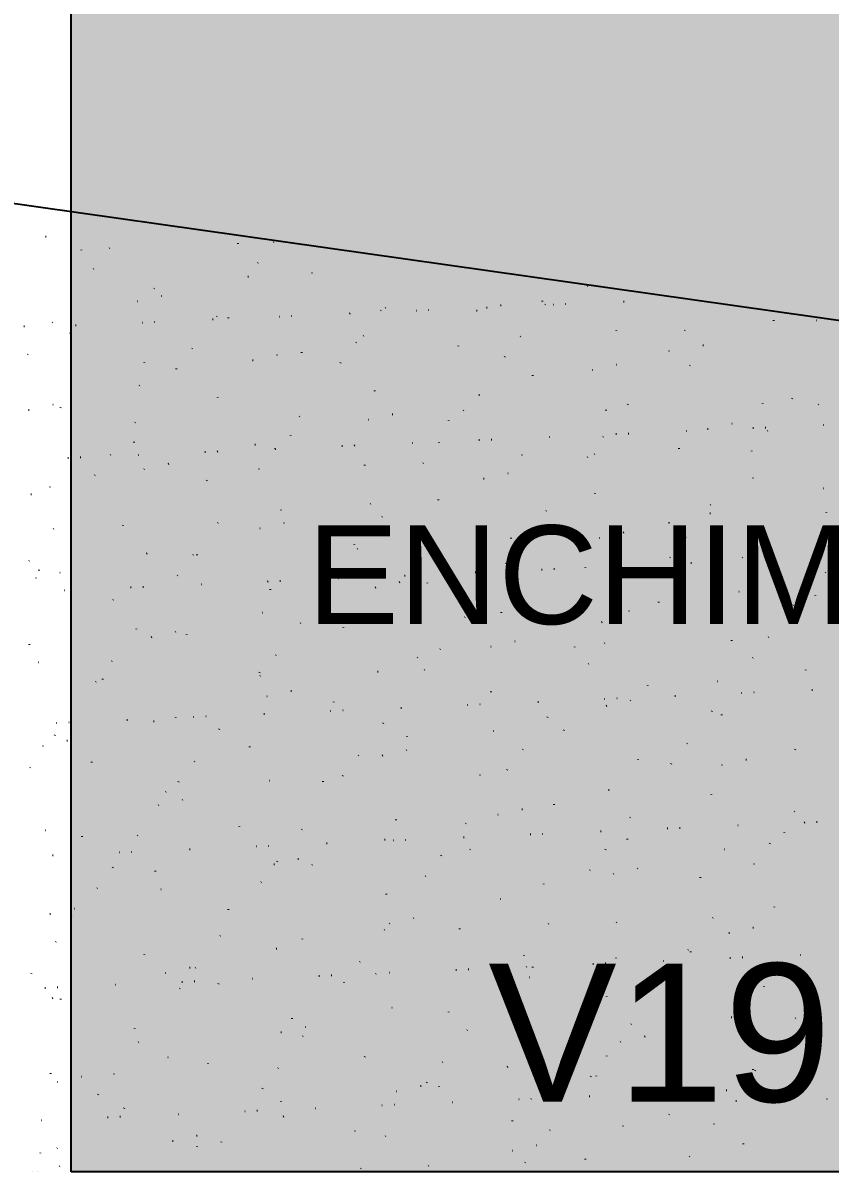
# Model space of a CAD drawing. Header units: millimetres. Extents: x 11071 to 20686, y 1651 to 7234.
# Drawn here: x 14574.1 to 14696.8, y 3962.1 to 4136.8 of the extents above; entities that cross this region are included whole.
import ezdxf

# ---------------------------------------------------------------- set-up
doc = ezdxf.new("R2010")
doc.units = ezdxf.units.MM
for name, color, linetype in [('1', 4, 'Continuous'), ('130', 24, 'Continuous'), ('19', 5, 'Continuous'), ('8', 5, 'Continuous')]:
    doc.layers.add(name, color=color, linetype=linetype)
doc.styles.get("Standard").update_dxf_attribs({"font": 'arial.ttf'})

# ---------------------------------------------------------------- blocks, each defined once
blk = doc.blocks.new('_H451C6E76CA-000')
for p, q in [((2526.604872, 1947.238113), (2526.678095, 1947.254346)), ((2532.035148, 1945.151635), (2532.044937, 1945.225994)), ((2536.299421, 1945.465106), (2536.345078, 1945.524607)), ((2555.873564, 1946.143584), (2555.883354, 1946.217942)), ((2561.26646, 1946.377095), (2561.312117, 1946.436596)), ((2558.869462, 1943.253266), (2558.915119, 1943.312767)), ((2533.902423, 1942.341277), (2533.94808, 1942.400778)), ((2567.136878, 1941.657548), (2567.146668, 1941.731906)), ((2557.347972, 1941.163136), (2557.421194, 1941.179369)), ((2608.959399, 1939.714556), (2609.032621, 1939.730789)), ((2543.122252, 1939.327149), (2543.132041, 1939.401507)), ((2544.167976, 1938.241201), (2544.241198, 1938.257434)), ((2540.506866, 1937.429553), (2540.580088, 1937.445786)), ((2577.581477, 1936.01355), (2577.627135, 1936.073051)), ((2578.297403, 1936.390749), (2578.307192, 1936.465107)), ((2582.929873, 1936.011153), (2583.004802, 1936.014424)), ((2584.803088, 1936.092939), (2584.878017, 1936.09621)), ((2592.118293, 1935.980973), (2592.191515, 1935.997206)), ((2593.644665, 1936.478971), (2593.719594, 1936.482242)), ((2595.779403, 1936.792622), (2595.852625, 1936.808854)), ((2602.135819, 1937.382697), (2602.145608, 1937.457056)), ((2602.548516, 1936.925539), (2602.594174, 1936.98504)), ((2603.760028, 1936.920617), (2603.834957, 1936.923888)), ((2605.633244, 1937.002403), (2605.708173, 1937.005675)), ((2614.474821, 1937.388435), (2614.549749, 1937.391706)), ((2527.647399, 1934.189571), (2527.693056, 1934.249073)), ((2543.142778, 1934.274011), (2543.217706, 1934.277282)), ((2551.984354, 1934.660042), (2552.059283, 1934.663314)), ((2552.614438, 1935.10156), (2552.660096, 1935.161062)), ((2554.385566, 1934.841113), (2554.395355, 1934.915471)), ((2562.099718, 1935.101688), (2562.174646, 1935.10496)), ((2563.972933, 1935.183475), (2564.047862, 1935.186746)), ((2572.81451, 1935.569506), (2572.889438, 1935.572778)), ((2637.31097, 1934.446298), (2637.32076, 1934.520656)), ((2643.72972, 1934.532393), (2643.802942, 1934.548626)), ((2523.299649, 1933.614805), (2523.372871, 1933.631038)), ((2530.370939, 1932.510713), (2530.380728, 1932.585072)), ((2531.154199, 1933.750578), (2531.229128, 1933.753849)), ((2541.269562, 1934.192224), (2541.344491, 1934.195496)), ((2613.399133, 1932.896661), (2613.408922, 1932.97102)), ((2623.771673, 1932.958405), (2623.81733, 1933.017906)), ((2573.837595, 1931.134427), (2573.883252, 1931.193928)), ((2574.911076, 1932.166225), (2574.984298, 1932.182458)), ((2598.804634, 1932.046416), (2598.850291, 1932.105917)), ((2626.522503, 1930.717645), (2626.595725, 1930.733878)), ((2523.903517, 1929.310448), (2523.949174, 1929.36995)), ((2548.870556, 1930.222437), (2548.916213, 1930.281939)), ((2561.73108, 1929.24429), (2561.804302, 1929.260523)), ((2565.54609, 1929.574314), (2565.55588, 1929.648672)), ((2589.384506, 1930.566262), (2589.394296, 1930.640621)), ((2621.374675, 1929.834576), (2621.420332, 1929.894078)), ((2541.634253, 1928.024677), (2541.644042, 1928.099036)), ((2558.06997, 1928.432641), (2558.143192, 1928.448874)), ((2571.440597, 1928.010598), (2571.486254, 1928.070099)), ((2596.407636, 1928.922587), (2596.453293, 1928.982088)), ((2613.342507, 1927.79571), (2613.415729, 1927.811943)), ((2624.559658, 1927.629862), (2624.569447, 1927.704221)), ((2546.473558, 1927.098609), (2546.519215, 1927.15811)), ((2600.64782, 1926.080226), (2600.65761, 1926.154584)), ((2609.681397, 1926.984062), (2609.754619, 1927.000295)), ((2540.862753, 1924.617893), (2540.935975, 1924.634126)), ((2576.633194, 1923.749827), (2576.642983, 1923.824185)), ((2552.794778, 1922.757878), (2552.804567, 1922.832237)), ((2592.47418, 1923.169313), (2592.547402, 1923.185546)), ((2640.08669, 1922.59486), (2640.132347, 1922.654361)), ((2524.021647, 1920.88431), (2524.094869, 1920.900543)), ((2527.682757, 1921.695958), (2527.755979, 1921.712191)), ((2528.88294, 1921.208242), (2528.89273, 1921.2826)), ((2579.294184, 1920.247379), (2579.367406, 1920.263612)), ((2590.152612, 1920.770881), (2590.198269, 1920.830383)), ((2611.808345, 1920.813427), (2611.818135, 1920.887785)), ((2615.119651, 1921.68287), (2615.165308, 1921.742372)), ((2635.646761, 1921.805376), (2635.656551, 1921.879734)), ((2644.085607, 1921.720734), (2644.158829, 1921.736967)), ((2540.218534, 1918.946903), (2540.264191, 1919.006405)), ((2565.185573, 1919.858892), (2565.23123, 1919.918394)), ((2575.633074, 1919.43573), (2575.706296, 1919.451963)), ((2587.896508, 1919.263791), (2587.906297, 1919.338149)), ((2630.905611, 1918.798799), (2630.978833, 1918.815032)), ((2644.847315, 1918.610392), (2644.922244, 1918.613663)), ((2563.881881, 1916.933392), (2563.891671, 1917.00775)), ((2603.187004, 1916.791463), (2603.261933, 1916.794735)), ((2611.375768, 1916.803747), (2611.421425, 1916.863249)), ((2613.302368, 1917.23311), (2613.377296, 1917.236381)), ((2615.175583, 1917.314896), (2615.250512, 1917.318168)), ((2624.01716, 1917.700928), (2624.092088, 1917.704199)), ((2627.244501, 1917.98715), (2627.317723, 1918.003383)), ((2634.132523, 1918.142574), (2634.207452, 1918.145845)), ((2636.005739, 1918.22436), (2636.080667, 1918.227632)), ((2636.342807, 1917.715737), (2636.388464, 1917.775238)), ((2540.043465, 1915.941443), (2540.053255, 1916.015801)), ((2558.425856, 1915.620982), (2558.499079, 1915.637215)), ((2561.44169, 1914.979769), (2561.487347, 1915.039271)), ((2571.642057, 1915.414181), (2571.716985, 1915.417453)), ((2573.515272, 1915.495968), (2573.590201, 1915.499239)), ((2582.356849, 1915.881999), (2582.431778, 1915.885271)), ((2586.408729, 1915.891758), (2586.454386, 1915.95126)), ((2592.472212, 1916.323645), (2592.547141, 1916.326917)), ((2594.345428, 1916.405432), (2594.420356, 1916.408703)), ((2622.895449, 1914.98894), (2622.905238, 1915.063299)), ((2529.981746, 1913.595253), (2530.056675, 1913.598524)), ((2531.854961, 1913.677039), (2531.92989, 1913.680311)), ((2536.474651, 1914.06778), (2536.520308, 1914.127281)), ((2540.696538, 1914.063071), (2540.771467, 1914.066342)), ((2550.811901, 1914.504717), (2550.88683, 1914.507988)), ((2552.685117, 1914.586503), (2552.760045, 1914.589775)), ((2561.526694, 1914.972535), (2561.601622, 1914.975806)), ((2599.057032, 1913.996992), (2599.066822, 1914.07135)), ((2608.97877, 1913.679919), (2609.024427, 1913.73942)), ((2610.037283, 1914.172402), (2610.110506, 1914.188635)), ((2633.945809, 1914.591908), (2633.991466, 1914.651409)), ((2541.58475, 1911.887399), (2541.657973, 1911.903632)), ((2545.24586, 1912.699047), (2545.319083, 1912.71528)), ((2559.044692, 1911.85594), (2559.090349, 1911.915442)), ((2575.145195, 1912.447355), (2575.154985, 1912.521714)), ((2584.011731, 1912.76793), (2584.057388, 1912.827431)), ((2534.077653, 1910.943951), (2534.12331, 1911.003453)), ((2551.130569, 1910.116956), (2551.140358, 1910.191315)), ((2593.196177, 1910.438819), (2593.269399, 1910.455052)), ((2596.857287, 1911.250467), (2596.930509, 1911.2667)), ((2634.158763, 1910.502904), (2634.168552, 1910.577263)), ((2524.377533, 1908.07265), (2524.450755, 1908.088883)), ((2527.292152, 1909.125008), (2527.301942, 1909.199366)), ((2610.144136, 1908.172505), (2610.153926, 1908.246863)), ((2644.807604, 1908.990239), (2644.880826, 1909.006472)), ((2575.98896, 1906.624071), (2576.062182, 1906.640304)), ((2586.30572, 1907.180557), (2586.315509, 1907.254915)), ((2627.690785, 1906.440202), (2627.736442, 1906.499704)), ((2562.393883, 1905.63092), (2562.403672, 1905.705279)), ((2577.756707, 1904.616224), (2577.802364, 1904.675725)), ((2602.723746, 1905.528213), (2602.769403, 1905.587715)), ((2627.600387, 1905.175491), (2627.673609, 1905.191724)), ((2645.319287, 1905.236105), (2645.329077, 1905.310464)), ((2527.822629, 1902.792246), (2527.868286, 1902.851747)), ((2538.379256, 1903.300521), (2538.389046, 1903.374879)), ((2552.789668, 1903.704235), (2552.835325, 1903.763736)), ((2559.147854, 1902.890487), (2559.221076, 1902.90672)), ((2562.808964, 1903.702136), (2562.882186, 1903.718369)), ((2621.40745, 1903.686469), (2621.41724, 1903.760827)), ((2597.392824, 1901.35607), (2597.402613, 1901.430428)), ((2610.759281, 1901.441907), (2610.832503, 1901.45814)), ((2614.420391, 1902.253556), (2614.493613, 1902.269789)), ((2623.946903, 1901.561079), (2623.99256, 1901.620581)), ((2573.554407, 1900.364121), (2573.564197, 1900.43848)), ((2574.012825, 1899.737101), (2574.058482, 1899.796602)), ((2598.979864, 1900.64909), (2599.025521, 1900.708592)), ((2524.078746, 1897.913123), (2524.124404, 1897.972624)), ((2541.940637, 1899.075739), (2542.013859, 1899.091972)), ((2549.045785, 1898.825112), (2549.091443, 1898.884613)), ((2549.64257, 1898.814485), (2549.65236, 1898.888843)), ((2593.552064, 1897.627159), (2593.625286, 1897.643392)), ((2596.582865, 1897.525261), (2596.628523, 1897.584763)), ((2621.549904, 1898.43725), (2621.595562, 1898.496752)), ((2622.844707, 1897.545603), (2622.919635, 1897.548874)), ((2624.717922, 1897.627389), (2624.792851, 1897.63066)), ((2632.567975, 1898.41967), (2632.577764, 1898.494028)), ((2633.559499, 1898.01342), (2633.634428, 1898.016692)), ((2643.674862, 1898.455067), (2643.749791, 1898.458338)), ((2645.548078, 1898.536853), (2645.623006, 1898.540125)), ((2525.627944, 1896.484086), (2525.637733, 1896.558444)), ((2528.760641, 1896.153804), (2528.833863, 1896.170037)), ((2571.615826, 1896.613272), (2571.661483, 1896.672774)), ((2583.057611, 1895.80846), (2583.13254, 1895.811732)), ((2591.899188, 1896.194492), (2591.974117, 1896.197763)), ((2602.014551, 1896.636138), (2602.08948, 1896.63941)), ((2603.887767, 1896.717925), (2603.962695, 1896.721196)), ((2608.656138, 1896.870034), (2608.665927, 1896.944392)), ((2612.729344, 1897.103956), (2612.804272, 1897.107228)), ((2645.163491, 1896.178579), (2645.236713, 1896.194812)), ((2525.099531, 1895.342156), (2525.172753, 1895.358389)), ((2546.648787, 1895.701283), (2546.694444, 1895.760784)), ((2550.238877, 1894.375564), (2550.313806, 1894.378835)), ((2560.354241, 1894.81721), (2560.429169, 1894.820481)), ((2562.227456, 1894.898996), (2562.302385, 1894.902268)), ((2571.069033, 1895.285028), (2571.143961, 1895.288299)), ((2580.372068, 1894.705224), (2580.44529, 1894.721457)), ((2581.184396, 1895.726674), (2581.259325, 1895.729946)), ((2584.641511, 1894.539635), (2584.6513, 1894.613993)), ((2529.408722, 1893.466099), (2529.483651, 1893.469371)), ((2539.524085, 1893.907746), (2539.599014, 1893.911017)), ((2541.397301, 1893.989532), (2541.472229, 1893.992803)), ((2560.803095, 1893.547686), (2560.812884, 1893.622044)), ((2576.710958, 1893.893576), (2576.78418, 1893.909809)), ((2628.322385, 1892.444996), (2628.395607, 1892.461229)), ((2631.983495, 1893.256645), (2632.056717, 1893.272878)), ((2643.655078, 1892.595183), (2643.664868, 1892.669542)), ((2536.891257, 1891.99805), (2536.901047, 1892.072408)), ((2619.816662, 1891.603235), (2619.826452, 1891.677593)), ((2640.26192, 1891.197534), (2640.307577, 1891.257035)), ((2559.503741, 1890.078828), (2559.576963, 1890.095061)), ((2590.327842, 1889.373556), (2590.373499, 1889.433057)), ((2595.904825, 1890.053598), (2595.914614, 1890.127957)), ((2615.294881, 1890.285545), (2615.340538, 1890.345046)), ((2540.393764, 1887.549577), (2540.439421, 1887.609079)), ((2546.323744, 1887.156893), (2546.396967, 1887.173126)), ((2565.360803, 1888.461567), (2565.40646, 1888.521068)), ((2571.890198, 1887.723199), (2571.899988, 1887.797558)), ((2611.115168, 1888.630248), (2611.18839, 1888.646481)), ((2542.662634, 1886.345244), (2542.735857, 1886.361477)), ((2548.051782, 1886.731251), (2548.061572, 1886.805609)), ((2597.935171, 1885.708313), (2598.008394, 1885.724546)), ((2611.550998, 1885.406422), (2611.596655, 1885.465923)), ((2630.903766, 1885.778748), (2630.913555, 1885.853106)), ((2636.518037, 1886.318411), (2636.563694, 1886.377912)), ((2524.139945, 1885.181614), (2524.149734, 1885.255973)), ((2561.61692, 1883.582443), (2561.662577, 1883.641945)), ((2586.583959, 1884.494433), (2586.629616, 1884.553934)), ((2594.274061, 1884.896665), (2594.347284, 1884.912898)), ((2607.06535, 1884.786799), (2607.075139, 1884.861158)), ((2525.455417, 1882.530496), (2525.52864, 1882.546729)), ((2536.649881, 1882.670454), (2536.695538, 1882.729956)), ((2583.153512, 1883.237163), (2583.163302, 1883.311521)), ((2609.154, 1882.282593), (2609.199657, 1882.342095)), ((2634.121039, 1883.194582), (2634.166696, 1883.254084)), ((2559.138886, 1880.906764), (2559.148675, 1880.981122)), ((2559.219922, 1880.458615), (2559.265579, 1880.518116)), ((2577.066844, 1881.081916), (2577.140066, 1881.098149)), ((2584.186961, 1881.370604), (2584.232618, 1881.430105)), ((2642.16708, 1881.292712), (2642.176869, 1881.36707)), ((2534.252883, 1879.546626), (2534.29854, 1879.606127)), ((2535.30047, 1879.914815), (2535.310259, 1879.989174)), ((2618.152453, 1878.962313), (2618.162243, 1879.036671)), ((2628.678271, 1879.633337), (2628.751493, 1879.64957)), ((2643.101838, 1878.325913), (2643.176767, 1878.329185)), ((2560.225738, 1877.348333), (2560.29896, 1877.364566)), ((2563.886848, 1878.159982), (2563.96007, 1878.176215)), ((2594.314037, 1877.970364), (2594.323826, 1878.044722)), ((2611.556891, 1876.948631), (2611.631819, 1876.951903)), ((2613.430106, 1877.030418), (2613.505035, 1877.033689)), ((2615.498275, 1876.711402), (2615.571497, 1876.727635)), ((2622.271683, 1877.416449), (2622.346611, 1877.419721)), ((2632.387046, 1877.858095), (2632.461975, 1877.861367)), ((2634.260261, 1877.939882), (2634.33519, 1877.943153)), ((2569.89658, 1875.129703), (2569.971508, 1875.132974)), ((2570.4022, 1876.420728), (2570.411989, 1876.495086)), ((2571.769795, 1875.211489), (2571.844724, 1875.214761)), ((2580.611372, 1875.597521), (2580.686301, 1875.600792)), ((2590.726735, 1876.039167), (2590.801664, 1876.042438)), ((2592.599951, 1876.120953), (2592.674879, 1876.124225)), ((2601.441527, 1876.506985), (2601.516456, 1876.510256)), ((2611.837165, 1875.899753), (2611.910387, 1875.915986)), ((2627.866015, 1875.042877), (2627.911672, 1875.102378)), ((2528.236269, 1873.310774), (2528.311198, 1873.314046)), ((2530.109484, 1873.392561), (2530.184413, 1873.395832)), ((2538.951061, 1873.778592), (2539.02599, 1873.781864)), ((2543.018521, 1873.533585), (2543.091743, 1873.549818)), ((2546.387573, 1874.090329), (2546.397363, 1874.164687)), ((2549.066424, 1874.220238), (2549.141353, 1874.22351)), ((2550.93964, 1874.302025), (2551.014568, 1874.305296)), ((2559.781217, 1874.688056), (2559.856145, 1874.691328)), ((2577.931937, 1873.218898), (2577.977594, 1873.2784)), ((2602.898976, 1874.130887), (2602.944633, 1874.190389)), ((2629.415767, 1874.476277), (2629.425557, 1874.550635)), ((2527.997859, 1871.39492), (2528.043516, 1871.454421)), ((2552.964898, 1872.306909), (2553.010555, 1872.366411)), ((2594.629948, 1872.085005), (2594.70317, 1872.101238)), ((2605.401141, 1872.145877), (2605.41093, 1872.220236)), ((2526.177415, 1869.800001), (2526.250637, 1869.816234)), ((2529.838525, 1870.61165), (2529.911747, 1870.627883)), ((2557.650887, 1869.604293), (2557.660677, 1869.678651)), ((2581.562724, 1871.153929), (2581.572514, 1871.228287)), ((2624.122132, 1870.163754), (2624.16779, 1870.223255)), ((2574.188054, 1868.339775), (2574.233711, 1868.399277)), ((2577.788842, 1868.351422), (2577.862064, 1868.367655)), ((2581.449952, 1869.16307), (2581.523174, 1869.179303)), ((2599.155093, 1869.251764), (2599.20075, 1869.311266)), ((2640.576292, 1869.209478), (2640.586081, 1869.283836)), ((2524.253976, 1866.515797), (2524.299633, 1866.575298)), ((2533.636261, 1867.273893), (2533.64605, 1867.348252)), ((2549.221015, 1867.427786), (2549.266672, 1867.487288)), ((2596.758095, 1866.127936), (2596.803752, 1866.187437)), ((2616.664455, 1867.659841), (2616.674244, 1867.7342)), ((2621.725134, 1867.039925), (2621.770791, 1867.099426)), ((2629.400269, 1866.902842), (2629.473491, 1866.919075)), ((2633.061379, 1867.71449), (2633.134601, 1867.730723)), ((2546.824017, 1864.303957), (2546.869674, 1864.363459)), ((2560.581625, 1864.536673), (2560.654847, 1864.552906)), ((2568.811412, 1864.337494), (2568.821201, 1864.411852)), ((2571.791056, 1865.215946), (2571.836713, 1865.275448)), ((2592.649828, 1865.329442), (2592.659617, 1865.403801)), ((2544.899575, 1862.787857), (2544.909364, 1862.862216)), ((2612.193052, 1863.088094), (2612.266274, 1863.104327)), ((2547.401629, 1861.614739), (2547.474851, 1861.630972)), ((2603.913142, 1860.843406), (2603.922931, 1860.917764)), ((2627.824979, 1862.393042), (2627.834769, 1862.467401)), ((2543.740519, 1860.80309), (2543.813741, 1860.819323)), ((2595.351946, 1859.35451), (2595.425168, 1859.370743)), ((2599.013056, 1860.166159), (2599.086278, 1860.182392)), ((2640.43715, 1859.800208), (2640.482807, 1859.85971)), ((2556.060099, 1857.521058), (2556.069889, 1857.595417)), ((2579.898515, 1858.513007), (2579.908305, 1858.587365)), ((2590.503072, 1857.97623), (2590.548729, 1858.035732)), ((2615.470111, 1858.888219), (2615.515768, 1858.947721)), ((2631.814022, 1857.728942), (2631.888951, 1857.732213)), ((2641.929385, 1858.170588), (2642.004314, 1858.17386)), ((2643.802601, 1858.252375), (2643.877529, 1858.255646)), ((2526.533301, 1856.988342), (2526.606524, 1857.004575)), ((2532.148262, 1855.971422), (2532.158051, 1856.04578)), ((2540.568994, 1856.152252), (2540.614651, 1856.211753)), ((2565.536033, 1857.064241), (2565.58169, 1857.123742)), ((2590.153711, 1855.910013), (2590.22864, 1855.913285)), ((2600.269074, 1856.35166), (2600.344003, 1856.354931)), ((2602.14229, 1856.433446), (2602.217218, 1856.436718)), ((2610.983867, 1856.819478), (2611.058795, 1856.822749)), ((2615.073667, 1855.576607), (2615.083456, 1855.650965)), ((2621.09923, 1857.261124), (2621.174158, 1857.264395)), ((2622.972445, 1857.34291), (2623.047374, 1857.346182)), ((2638.912083, 1856.568556), (2638.921872, 1856.642914)), ((2548.4934, 1854.091085), (2548.568329, 1854.094356)), ((2558.608764, 1854.532731), (2558.683692, 1854.536003)), ((2560.481979, 1854.614518), (2560.556908, 1854.617789)), ((2569.323556, 1855.000549), (2569.398484, 1855.003821)), ((2578.144728, 1855.539762), (2578.217951, 1855.555995)), ((2579.438919, 1855.442196), (2579.513848, 1855.445467)), ((2581.312134, 1855.523982), (2581.387063, 1855.527253)), ((2591.161829, 1854.026971), (2591.171619, 1854.101329)), ((2611.726228, 1854.009096), (2611.771885, 1854.068598)), ((2629.756155, 1854.091182), (2629.829378, 1854.107415)), ((2636.693267, 1854.921085), (2636.738924, 1854.980587)), ((2527.663245, 1853.181621), (2527.738174, 1853.184892)), ((2537.778608, 1853.623267), (2537.853537, 1853.626539)), ((2539.651824, 1853.705053), (2539.726752, 1853.708325)), ((2561.79215, 1852.185118), (2561.837807, 1852.244619)), ((2564.964732, 1852.617827), (2565.037955, 1852.63406)), ((2586.759189, 1853.097107), (2586.804846, 1853.156609)), ((2536.825111, 1851.273129), (2536.870768, 1851.33263)), ((2543.308787, 1850.704623), (2543.318576, 1850.778981)), ((2561.303622, 1851.806179), (2561.376845, 1851.822412)), ((2567.147203, 1851.696572), (2567.156992, 1851.77093)), ((2609.32923, 1850.885267), (2609.374887, 1850.944769)), ((2612.915049, 1850.357599), (2612.988271, 1850.373832)), ((2616.576159, 1851.169248), (2616.649381, 1851.185481)), ((2634.296269, 1851.797257), (2634.341926, 1851.856758)), ((2559.395152, 1849.061289), (2559.440809, 1849.120791)), ((2584.362191, 1849.973278), (2584.407848, 1850.03278)), ((2602.322354, 1848.760172), (2602.332144, 1848.83453)), ((2626.16077, 1849.75212), (2626.17056, 1849.826479)), ((2534.428113, 1848.1493), (2534.47377, 1848.208801)), ((2544.096405, 1847.991431), (2544.169627, 1848.007664)), ((2578.410517, 1847.210535), (2578.420306, 1847.284894)), ((2595.707832, 1846.542851), (2595.781054, 1846.559084)), ((2637.424084, 1845.266084), (2637.433874, 1845.340443)), ((2527.255299, 1844.257847), (2527.328521, 1844.27408)), ((2530.557474, 1843.888188), (2530.567263, 1843.962546)), ((2530.916409, 1845.069496), (2530.989631, 1845.085729)), ((2554.39589, 1844.880136), (2554.40568, 1844.954495)), ((2582.527836, 1843.620916), (2582.601058, 1843.637149)), ((2628.041245, 1843.645551), (2628.086902, 1843.705052)), ((2578.107167, 1841.821573), (2578.152824, 1841.881074)), ((2578.866726, 1842.809267), (2578.939948, 1842.8255)), ((2589.571041, 1841.943736), (2589.580831, 1842.018095)), ((2603.074206, 1842.733562), (2603.119863, 1842.793063)), ((2613.409458, 1842.935685), (2613.419247, 1843.010043)), ((2634.139263, 1842.172336), (2634.212485, 1842.188569)), ((2528.173089, 1839.997594), (2528.218746, 1840.057096)), ((2553.140128, 1840.909584), (2553.185785, 1840.969085)), ((2565.659204, 1840.3941), (2565.668994, 1840.468459)), ((2630.478153, 1841.360688), (2630.551375, 1841.376921)), ((2541.644578, 1838.063701), (2541.654367, 1838.138059)), ((2561.659509, 1838.994519), (2561.732731, 1839.010752)), ((2624.297362, 1838.766428), (2624.343019, 1838.825929)), ((2624.672772, 1838.449649), (2624.682561, 1838.524007)), ((2574.363284, 1836.94245), (2574.408941, 1837.001951)), ((2599.330323, 1837.854439), (2599.37598, 1837.91394)), ((2609.811414, 1836.664153), (2609.886342, 1836.667424)), ((2611.684629, 1836.745939), (2611.759558, 1836.74921)), ((2613.270936, 1837.545939), (2613.344158, 1837.562172)), ((2620.526206, 1837.131971), (2620.601134, 1837.135242)), ((2630.641569, 1837.573617), (2630.716498, 1837.576888)), ((2632.514784, 1837.655403), (2632.589713, 1837.658675)), ((2641.356361, 1838.041435), (2641.43129, 1838.044706)), ((2524.429206, 1835.118471), (2524.474863, 1835.177973)), ((2544.818403, 1835.260936), (2544.891625, 1835.277169)), ((2548.479513, 1836.072584), (2548.552735, 1836.088817)), ((2549.396245, 1836.03046), (2549.441902, 1836.089962)), ((2568.151103, 1834.845224), (2568.226031, 1834.848496)), ((2570.024318, 1834.927011), (2570.099247, 1834.930282)), ((2576.819729, 1835.127301), (2576.829518, 1835.20166)), ((2578.865895, 1835.313042), (2578.940824, 1835.316314)), ((2588.981258, 1835.754688), (2589.056187, 1835.75796)), ((2590.854474, 1835.836475), (2590.929402, 1835.839746)), ((2596.933325, 1834.73061), (2596.978982, 1834.790111)), ((2599.69605, 1836.222506), (2599.770979, 1836.225778)), ((2600.09094, 1834.624005), (2600.164162, 1834.640238)), ((2600.658145, 1836.11925), (2600.667935, 1836.193608)), ((2621.900364, 1835.642599), (2621.946021, 1835.702101)), ((2526.490792, 1833.026296), (2526.565721, 1833.029567)), ((2528.364007, 1833.108082), (2528.438936, 1833.111354)), ((2537.205584, 1833.494114), (2537.280513, 1833.497385)), ((2546.999247, 1832.906632), (2547.044904, 1832.966133)), ((2547.320947, 1833.93576), (2547.395876, 1833.939031)), ((2549.194163, 1834.017546), (2549.269091, 1834.020818)), ((2552.907892, 1833.577665), (2552.917681, 1833.652023)), ((2558.03574, 1834.403578), (2558.110668, 1834.406849)), ((2571.966286, 1833.818621), (2572.011943, 1833.878122)), ((2596.42983, 1833.812356), (2596.503052, 1833.828589)), ((2635.833296, 1833.18285), (2635.843086, 1833.257208)), ((2527.611186, 1831.446188), (2527.684408, 1831.462421)), ((2528.893265, 1831.247266), (2528.903055, 1831.321624)), ((2611.921459, 1831.633214), (2611.931249, 1831.707572)), ((2579.222613, 1829.997608), (2579.295835, 1830.013841)), ((2564.068416, 1828.310866), (2564.078206, 1828.385224)), ((2587.906832, 1829.302815), (2587.916622, 1829.377173)), ((2630.83404, 1828.549028), (2630.907262, 1828.565261)), ((2640.612379, 1828.402883), (2640.658037, 1828.462384)), ((2540.156579, 1826.76123), (2540.166369, 1826.835588)), ((2562.381506, 1826.264025), (2562.454729, 1826.280258)), ((2566.042616, 1827.075673), (2566.115839, 1827.091906)), ((2590.678301, 1826.578904), (2590.723959, 1826.638406)), ((2615.64534, 1827.490894), (2615.690998, 1827.550395)), ((2623.081984, 1826.366415), (2623.091773, 1826.440773)), ((2540.744223, 1824.754926), (2540.78988, 1824.814428)), ((2565.711262, 1825.666915), (2565.756919, 1825.726417)), ((2599.170146, 1824.816778), (2599.179936, 1824.891137)), ((2613.992933, 1824.815445), (2614.066156, 1824.831678)), ((2617.654043, 1825.627093), (2617.727266, 1825.643326)), ((2545.174289, 1822.449276), (2545.247512, 1822.465509)), ((2575.15552, 1822.486379), (2575.165309, 1822.560738)), ((2611.901458, 1822.611771), (2611.947115, 1822.671272)), ((2636.868497, 1823.52376), (2636.914154, 1823.583261)), ((2551.317104, 1821.494431), (2551.326893, 1821.568789)), ((2561.96738, 1820.787792), (2562.013037, 1820.847294)), ((2586.934419, 1821.699781), (2586.980076, 1821.759283)), ((2596.785716, 1821.000697), (2596.858938, 1821.01693)), ((2527.405266, 1819.944794), (2527.415056, 1820.019153)), ((2531.994293, 1819.527342), (2532.067515, 1819.543575)), ((2537.000341, 1819.875803), (2537.045998, 1819.935305)), ((2609.50446, 1819.487942), (2609.550117, 1819.547443)), ((2610.330671, 1819.549979), (2610.340461, 1819.624338)), ((2634.169087, 1820.541928), (2634.178877, 1820.616286)), ((2634.471499, 1820.399931), (2634.517156, 1820.459432)), ((2528.333183, 1818.715693), (2528.406405, 1818.731926)), ((2559.570381, 1817.663963), (2559.616039, 1817.723465)), ((2579.94461, 1817.267113), (2580.017832, 1817.283346)), ((2583.60572, 1818.078762), (2583.678942, 1818.094995)), ((2584.537421, 1818.575953), (2584.583078, 1818.635454)), ((2586.418834, 1818.000343), (2586.428623, 1818.074701)), ((2630.068545, 1817.444463), (2630.143474, 1817.447735)), ((2640.183908, 1817.88611), (2640.258837, 1817.889381)), ((2642.057124, 1817.967896), (2642.132052, 1817.971168)), ((2534.603342, 1816.751974), (2534.649, 1816.811476)), ((2562.404207, 1815.669944), (2562.413997, 1815.744302)), ((2588.408234, 1815.625535), (2588.483163, 1815.628806)), ((2598.523597, 1816.067181), (2598.598526, 1816.070453)), ((2600.396813, 1816.148968), (2600.471741, 1816.152239)), ((2609.23839, 1816.534999), (2609.313318, 1816.538271)), ((2619.353753, 1816.976645), (2619.428681, 1816.979917)), ((2621.226968, 1817.058432), (2621.301897, 1817.061703)), ((2631.556037, 1815.818533), (2631.629259, 1815.834766)), ((2635.217147, 1816.630182), (2635.290369, 1816.646415)), ((2645.432401, 1816.055892), (2645.442191, 1816.13025)), ((2538.565791, 1814.677995), (2538.575581, 1814.752354)), ((2546.747923, 1813.806607), (2546.822852, 1813.809878)), ((2556.863287, 1814.248253), (2556.938215, 1814.251524)), ((2558.736502, 1814.330039), (2558.811431, 1814.333311)), ((2567.578079, 1814.716071), (2567.653007, 1814.719342)), ((2577.693442, 1815.157717), (2577.768371, 1815.160988)), ((2579.566657, 1815.239503), (2579.641586, 1815.242775)), ((2621.417775, 1813.725493), (2621.427564, 1813.799851)), ((2525.917768, 1812.897142), (2525.992696, 1812.900414)), ((2536.033131, 1813.338789), (2536.10806, 1813.34206)), ((2537.906347, 1813.420575), (2537.981275, 1813.423846)), ((2562.737393, 1813.452365), (2562.810615, 1813.468598)), ((2597.579359, 1812.733544), (2597.589148, 1812.807902)), ((2614.34882, 1812.003785), (2614.422042, 1812.020018)), ((2628.216475, 1812.248225), (2628.262132, 1812.307727)), ((2549.557397, 1810.53043), (2549.630619, 1810.546663)), ((2573.667521, 1811.183908), (2573.677311, 1811.258266)), ((2578.282397, 1810.424247), (2578.328054, 1810.483749)), ((2603.249436, 1811.336236), (2603.295093, 1811.395738)), ((2528.348319, 1808.600269), (2528.393976, 1808.65977)), ((2545.896287, 1809.718782), (2545.969509, 1809.735015)), ((2549.652895, 1808.853509), (2549.662684, 1808.927867)), ((2553.315358, 1809.512258), (2553.361015, 1809.571759)), ((2601.168824, 1809.08185), (2601.242046, 1809.098083)), ((2632.681089, 1809.239457), (2632.690878, 1809.313815)), ((2525.814479, 1807.86156), (2525.824268, 1807.935918)), ((2597.507714, 1808.270202), (2597.580936, 1808.286435)), ((2608.666462, 1806.909057), (2608.676252, 1806.983416)), ((2624.472592, 1807.369102), (2624.518249, 1807.428604)), ((2524.611243, 1805.000001), (2524.611243, 1805.000001)), ((2524.611243, 1805.000001), (2524.611243, 1805.000001)), ((2525.437747, 1805.000001), (2525.437747, 1805.000001)), ((2525.437747, 1805.000001), (2525.437747, 1805.000001)), ((2525.585736, 1805.000001), (2525.585736, 1805.000001)), ((2528.68907, 1805.904034), (2528.762292, 1805.920266)), ((2537.291659, 1805.000001), (2537.291659, 1805.000001)), ((2537.291659, 1805.000001), (2537.291659, 1805.000001)), ((2549.145571, 1805.000001), (2549.145571, 1805.000001)), ((2549.852981, 1805.000001), (2549.852981, 1805.000001)), ((2560.999483, 1805.000001), (2560.999483, 1805.000001)), ((2572.853395, 1805.000001), (2572.853395, 1805.000001)), ((2572.853395, 1805.000001), (2572.853395, 1805.000001)), ((2572.853395, 1805.000001), (2572.853395, 1805.000001)), ((2574.120227, 1805.000001), (2574.120227, 1805.000001)), ((2574.120227, 1805.000001), (2574.120227, 1805.000001)), ((2574.120227, 1805.000001), (2574.120227, 1805.000001)), ((2574.538514, 1805.545124), (2574.584171, 1805.604625)), ((2582.756792, 1805.000001), (2582.756792, 1805.000001)), ((2582.756792, 1805.000001), (2582.756792, 1805.000001)), ((2582.756792, 1805.000001), (2582.756792, 1805.000001)), ((2584.707306, 1805.000001), (2584.707306, 1805.000001)), ((2584.707306, 1805.000001), (2584.707306, 1805.000001)), ((2584.828046, 1805.917109), (2584.837835, 1805.991467)), ((2596.561218, 1805.000001), (2596.561218, 1805.000001)), ((2596.561218, 1805.000001), (2596.561218, 1805.000001)), ((2598.387472, 1805.000001), (2598.387472, 1805.000001)), ((2598.387472, 1805.000001), (2598.387472, 1805.000001)), ((2598.387472, 1805.000001), (2598.387472, 1805.000001)), ((2599.505553, 1806.457113), (2599.55121, 1806.516615)), ((2608.41513, 1805.000001), (2608.41513, 1805.000001)), ((2620.269042, 1805.000001), (2620.269042, 1805.000001)), ((2622.654717, 1805.000001), (2622.654717, 1805.000001)), ((2622.654717, 1805.000001), (2622.654717, 1805.000001)), ((2622.654717, 1805.000001), (2622.654717, 1805.000001)), ((2632.122954, 1805.000001), (2632.122954, 1805.000001)), ((2632.122954, 1805.000001), (2632.122954, 1805.000001)), ((2632.122954, 1805.000001), (2632.122954, 1805.000001)), ((2640.90234, 1805.000001), (2640.90234, 1805.000001)), ((2640.90234, 1805.000001), (2640.90234, 1805.000001)), ((2640.90234, 1805.000001), (2640.90234, 1805.000001)), ((2643.976866, 1805.000001), (2643.976866, 1805.000001)), ((2643.976866, 1805.000001), (2643.976866, 1805.000001)), ((2643.976866, 1805.000001), (2643.976866, 1805.000001))]:
    blk.add_line(p, q)

msp = doc.modelspace()

# ---------------------------------------------------------------- linework, layer by layer
at = {"layer": '1'}
for points in [[(14581.4, 3962.09), (14581.4, 4453.59)], [(14701.9, 3962.09), (14581.4, 3962.09)]]:
    msp.add_lwpolyline(points, dxfattribs=at)
at = {"layer": '130'}
for points in [[(14581.4, 3962.09), (14581.4, 4453.59), (15393.9, 4453.59)], [(14581.4, 3962.09), (15393.9, 4453.59), (15386.9, 3984.59)], [(14581.4, 3962.09), (15386.9, 3984.59), (15386.9, 3962.09)]]:
    msp.add_solid(points, dxfattribs=at)
at = {"layer": '19', "linetype": 'Continuous'}
msp.add_line((15276.4, 4009.5), (14397.9, 4134.13), dxfattribs=at)

# ---------------------------------------------------------------- block references
at = {"layer": '19'}
msp.add_blockref('_H451C6E76CA-000', (12050.9, 2157.09), dxfattribs=at)

# ---------------------------------------------------------------- texts
msp.add_text('ENCHIMENTO', height=15, dxfattribs=at).set_placement((14617.22, 4045.41))
at = {"layer": '8'}
msp.add_text('V19', height=21, dxfattribs=at).set_placement((14644.78, 3972.79))

doc.saveas('drawing.dxf')
